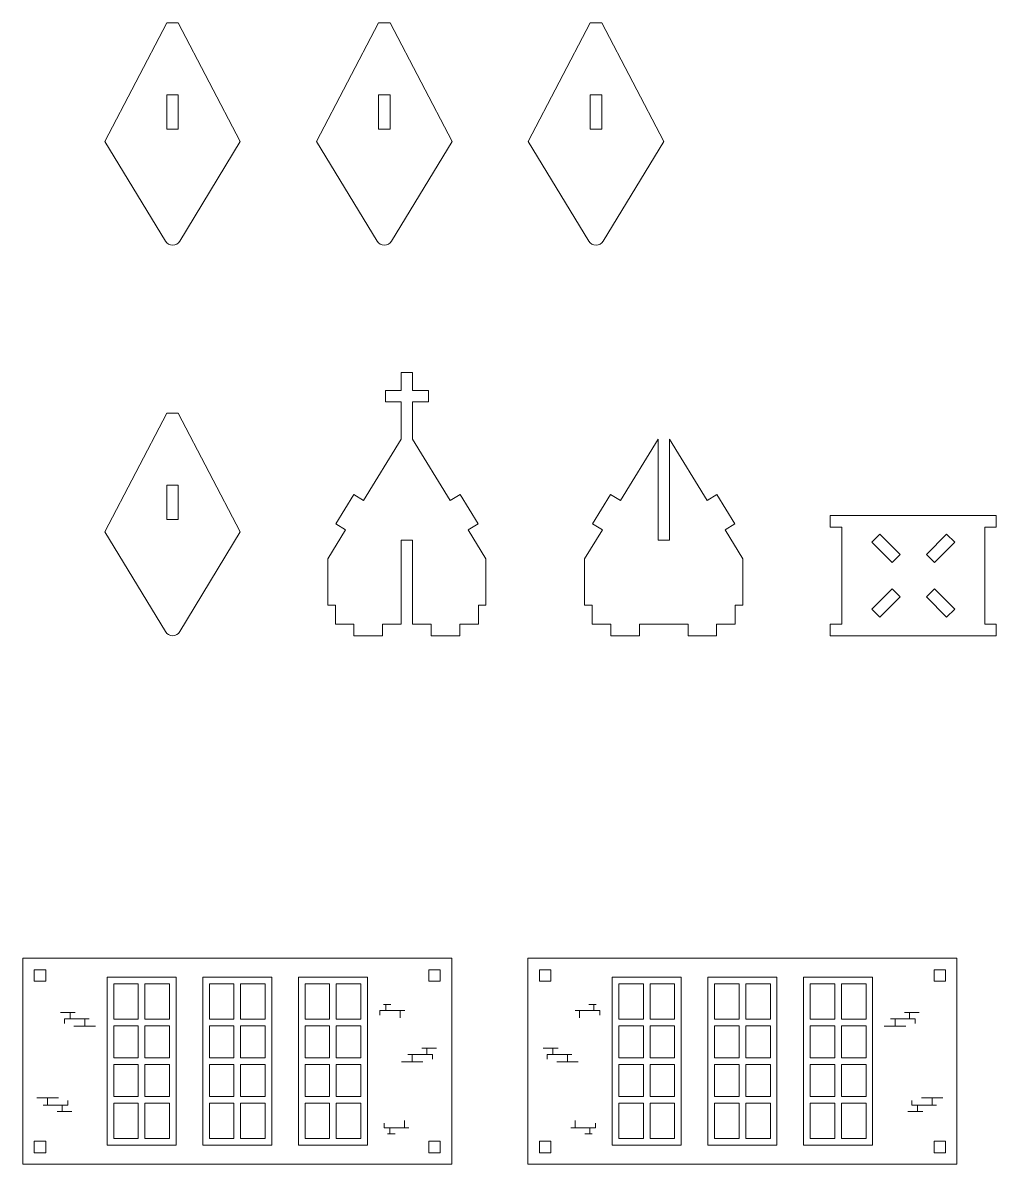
# Model space of a CAD drawing. Header units: millimetres. Extents: x -302 to 300, y -147 to 158.
# Drawn here: x 44.7 to 300, y -147.1 to 152.3 of the extents above; entities that cross this region are included whole.
import ezdxf

# ---------------------------------------------------------------- set-up
doc = ezdxf.new("R2010")
doc.units = ezdxf.units.MM
doc.header["$MEASUREMENT"] = 0
doc.layers.add('layer 1', color=7, linetype='Continuous')

msp = doc.modelspace()

# ---------------------------------------------------------------- linework, layer by layer
at = {"layer": 'layer 1', "color": 250, "lineweight": 9}
for points, knots in [([(83.9722, 93.9553), (83.1811, 93.9553), (82.5015, 94.338), (82.0912, 95.0144), (82.0912, 95.0144), (66.2046, 121.2063), (66.2046, 121.2063), (66.2046, 121.2063), (82.4722, 152.3078), (82.4722, 152.3078), (82.4722, 152.3078), (83.9722, 152.3078), (83.9722, 152.3078), (83.9722, 152.3078), (85.4722, 152.3078), (85.4722, 152.3078), (85.4722, 152.3078), (101.7398, 121.2063), (101.7398, 121.2063), (101.7398, 121.2063), (85.8532, 95.0144), (85.8532, 95.0144), (85.4429, 94.338), (84.7633, 93.9553), (83.9722, 93.9553)], [0, 0, 0, 0, 0.125, 0.125, 0.125, 0.25, 0.25, 0.25, 0.375, 0.375, 0.375, 0.5, 0.5, 0.5, 0.625, 0.625, 0.625, 0.75, 0.75, 0.75, 0.875, 0.875, 0.875, 1, 1, 1, 1]), ([(139.5074, 93.9553), (138.7163, 93.9553), (138.0367, 94.338), (137.6264, 95.0144), (137.6264, 95.0144), (121.7398, 121.2063), (121.7398, 121.2063), (121.7398, 121.2063), (138.0074, 152.3078), (138.0074, 152.3078), (138.0074, 152.3078), (139.5074, 152.3078), (139.5074, 152.3078), (139.5074, 152.3078), (141.0074, 152.3078), (141.0074, 152.3078), (141.0074, 152.3078), (157.275, 121.2063), (157.275, 121.2063), (157.275, 121.2063), (141.3884, 95.0144), (141.3884, 95.0144), (140.9781, 94.338), (140.2985, 93.9553), (139.5074, 93.9553)], [0, 0, 0, 0, 0.125, 0.125, 0.125, 0.25, 0.25, 0.25, 0.375, 0.375, 0.375, 0.5, 0.5, 0.5, 0.625, 0.625, 0.625, 0.75, 0.75, 0.75, 0.875, 0.875, 0.875, 1, 1, 1, 1]), ([(195.0426, 93.9553), (194.2515, 93.9553), (193.5719, 94.338), (193.1616, 95.0144), (193.1616, 95.0144), (177.275, 121.2063), (177.275, 121.2063), (177.275, 121.2063), (193.5426, 152.3078), (193.5426, 152.3078), (193.5426, 152.3078), (195.0426, 152.3078), (195.0426, 152.3078), (195.0426, 152.3078), (196.5426, 152.3078), (196.5426, 152.3078), (196.5426, 152.3078), (212.8102, 121.2063), (212.8102, 121.2063), (212.8102, 121.2063), (196.9236, 95.0144), (196.9236, 95.0144), (196.5133, 94.338), (195.8337, 93.9553), (195.0426, 93.9553)], [0, 0, 0, 0, 0.125, 0.125, 0.125, 0.25, 0.25, 0.25, 0.375, 0.375, 0.375, 0.5, 0.5, 0.5, 0.625, 0.625, 0.625, 0.75, 0.75, 0.75, 0.875, 0.875, 0.875, 1, 1, 1, 1]), ([(83.9722, 124.4158), (83.9722, 124.4158), (82.4723, 124.4158), (82.4723, 124.4158), (82.4723, 124.4158), (82.4722, 133.4158), (82.4722, 133.4158), (82.4722, 133.4158), (83.9722, 133.4158), (83.9722, 133.4158), (83.9722, 133.4158), (85.4722, 133.4158), (85.4722, 133.4158), (85.4722, 133.4158), (85.4721, 124.4158), (85.4721, 124.4158), (85.4721, 124.4158), (83.9722, 124.4158), (83.9722, 124.4158)], [0, 0, 0, 0, 0.16666667, 0.16666667, 0.16666667, 0.33333333, 0.33333333, 0.33333333, 0.5, 0.5, 0.5, 0.66666667, 0.66666667, 0.66666667, 0.83333333, 0.83333333, 0.83333333, 1, 1, 1, 1]), ([(139.5074, 124.4158), (139.5074, 124.4158), (138.0075, 124.4158), (138.0075, 124.4158), (138.0075, 124.4158), (138.0074, 133.4158), (138.0074, 133.4158), (138.0074, 133.4158), (139.5074, 133.4158), (139.5074, 133.4158), (139.5074, 133.4158), (141.0074, 133.4158), (141.0074, 133.4158), (141.0074, 133.4158), (141.0073, 124.4158), (141.0073, 124.4158), (141.0073, 124.4158), (139.5074, 124.4158), (139.5074, 124.4158)], [0, 0, 0, 0, 0.16666667, 0.16666667, 0.16666667, 0.33333333, 0.33333333, 0.33333333, 0.5, 0.5, 0.5, 0.66666667, 0.66666667, 0.66666667, 0.83333333, 0.83333333, 0.83333333, 1, 1, 1, 1]), ([(195.0426, 124.4158), (195.0426, 124.4158), (193.5427, 124.4158), (193.5427, 124.4158), (193.5427, 124.4158), (193.5426, 133.4158), (193.5426, 133.4158), (193.5426, 133.4158), (195.0426, 133.4158), (195.0426, 133.4158), (195.0426, 133.4158), (196.5426, 133.4158), (196.5426, 133.4158), (196.5426, 133.4158), (196.5425, 124.4158), (196.5425, 124.4158), (196.5425, 124.4158), (195.0426, 124.4158), (195.0426, 124.4158)], [0, 0, 0, 0, 0.16666667, 0.16666667, 0.16666667, 0.33333333, 0.33333333, 0.33333333, 0.5, 0.5, 0.5, 0.66666667, 0.66666667, 0.66666667, 0.83333333, 0.83333333, 0.83333333, 1, 1, 1, 1]), ([(124.6779, 11.7085), (124.6779, 11.7085), (124.6779, -0.4427), (124.6779, -0.4427), (124.6779, -0.4427), (126.6779, -0.4427), (126.6779, -0.4427), (126.6779, -0.4427), (126.6779, -5.4873), (126.6779, -5.4873), (126.6779, -5.4873), (131.5529, -5.4873), (131.5529, -5.4873), (131.5529, -5.4873), (131.5529, -8.4873), (131.5529, -8.4873), (131.5529, -8.4873), (139.0529, -8.4873), (139.0529, -8.4873), (139.0529, -8.4873), (139.0529, -5.4873), (139.0529, -5.4873), (139.0529, -5.4873), (143.9279, -5.4873), (143.9279, -5.4873), (143.9279, -5.4873), (143.9279, 16.5863), (143.9279, 16.5863), (143.9279, 16.5863), (145.4279, 16.5863), (145.4279, 16.5863), (145.4279, 16.5863), (146.9279, 16.5863), (146.9279, 16.5863), (146.9279, 16.5863), (146.9279, -5.4873), (146.9279, -5.4873), (146.9279, -5.4873), (151.8029, -5.4873), (151.8029, -5.4873), (151.8029, -5.4873), (151.8029, -8.4873), (151.8029, -8.4873), (151.8029, -8.4873), (159.3029, -8.4873), (159.3029, -8.4873), (159.3029, -8.4873), (159.3029, -5.4873), (159.3029, -5.4873), (159.3029, -5.4873), (164.1779, -5.4873), (164.1779, -5.4873), (164.1779, -5.4873), (164.1779, -0.4427), (164.1779, -0.4427), (164.1779, -0.4427), (166.1779, -0.4427), (166.1779, -0.4427), (166.1779, -0.4427), (166.1779, 11.7085), (166.1779, 11.7085), (166.1779, 11.7085), (161.5273, 19.2791), (161.5273, 19.2791), (161.5273, 19.2791), (164.0836, 20.8494), (164.0836, 20.8494), (164.0836, 20.8494), (159.3727, 28.518), (159.3727, 28.518), (159.3727, 28.518), (156.8165, 26.9477), (156.8165, 26.9477), (156.8165, 26.9477), (146.9279, 43.0451), (146.9279, 43.0451), (146.9279, 43.0451), (146.9279, 52.853), (146.9279, 52.853), (146.9279, 52.853), (151.053, 52.853), (151.053, 52.853), (151.053, 52.853), (151.053, 55.853), (151.053, 55.853), (151.053, 55.853), (146.9279, 55.853), (146.9279, 55.853), (146.9279, 55.853), (146.9279, 60.5601), (146.9279, 60.5601), (146.9279, 60.5601), (143.9279, 60.5601), (143.9279, 60.5601), (143.9279, 60.5601), (143.9279, 55.853), (143.9279, 55.853), (143.9279, 55.853), (139.8028, 55.853), (139.8028, 55.853), (139.8028, 55.853), (139.8028, 52.853), (139.8028, 52.853), (139.8028, 52.853), (143.9279, 52.853), (143.9279, 52.853), (143.9279, 52.853), (143.9279, 43.0451), (143.9279, 43.0451), (143.9279, 43.0451), (134.0393, 26.9477), (134.0393, 26.9477), (134.0393, 26.9477), (131.4831, 28.518), (131.4831, 28.518), (131.4831, 28.518), (126.7722, 20.8494), (126.7722, 20.8494), (126.7722, 20.8494), (129.3285, 19.2791), (129.3285, 19.2791), (129.3285, 19.2791), (124.6779, 11.7085), (124.6779, 11.7085)], [0, 0, 0, 0, 0.02439024, 0.02439024, 0.02439024, 0.04878049, 0.04878049, 0.04878049, 0.07317073, 0.07317073, 0.07317073, 0.09756098, 0.09756098, 0.09756098, 0.12195122, 0.12195122, 0.12195122, 0.14634146, 0.14634146, 0.14634146, 0.17073171, 0.17073171, 0.17073171, 0.19512195, 0.19512195, 0.19512195, 0.2195122, 0.2195122, 0.2195122, 0.24390244, 0.24390244, 0.24390244, 0.26829268, 0.26829268, 0.26829268, 0.29268293, 0.29268293, 0.29268293, 0.31707317, 0.31707317, 0.31707317, 0.34146341, 0.34146341, 0.34146341, 0.36585366, 0.36585366, 0.36585366, 0.3902439, 0.3902439, 0.3902439, 0.41463415, 0.41463415, 0.41463415, 0.43902439, 0.43902439, 0.43902439, 0.46341463, 0.46341463, 0.46341463, 0.48780488, 0.48780488, 0.48780488, 0.51219512, 0.51219512, 0.51219512, 0.53658537, 0.53658537, 0.53658537, 0.56097561, 0.56097561, 0.56097561, 0.58536585, 0.58536585, 0.58536585, 0.6097561, 0.6097561, 0.6097561, 0.63414634, 0.63414634, 0.63414634, 0.65853659, 0.65853659, 0.65853659, 0.68292683, 0.68292683, 0.68292683, 0.70731707, 0.70731707, 0.70731707, 0.73170732, 0.73170732, 0.73170732, 0.75609756, 0.75609756, 0.75609756, 0.7804878, 0.7804878, 0.7804878, 0.80487805, 0.80487805, 0.80487805, 0.82926829, 0.82926829, 0.82926829, 0.85365854, 0.85365854, 0.85365854, 0.87804878, 0.87804878, 0.87804878, 0.90243902, 0.90243902, 0.90243902, 0.92682927, 0.92682927, 0.92682927, 0.95121951, 0.95121951, 0.95121951, 0.97560976, 0.97560976, 0.97560976, 1, 1, 1, 1]), ([(83.9722, -8.4873), (83.1811, -8.4873), (82.5015, -8.1046), (82.0912, -7.4282), (82.0912, -7.4282), (66.2046, 18.7637), (66.2046, 18.7637), (66.2046, 18.7637), (82.4722, 49.8652), (82.4722, 49.8652), (82.4722, 49.8652), (83.9722, 49.8652), (83.9722, 49.8652), (83.9722, 49.8652), (85.4722, 49.8652), (85.4722, 49.8652), (85.4722, 49.8652), (101.7398, 18.7637), (101.7398, 18.7637), (101.7398, 18.7637), (85.8532, -7.4282), (85.8532, -7.4282), (85.4429, -8.1046), (84.7633, -8.4873), (83.9722, -8.4873)], [0, 0, 0, 0, 0.125, 0.125, 0.125, 0.25, 0.25, 0.25, 0.375, 0.375, 0.375, 0.5, 0.5, 0.5, 0.625, 0.625, 0.625, 0.75, 0.75, 0.75, 0.875, 0.875, 0.875, 1, 1, 1, 1]), ([(192.0541, -0.4427), (192.0541, -0.4427), (192.0541, 11.7085), (192.0541, 11.7085), (192.0541, 11.7085), (196.7047, 19.2791), (196.7047, 19.2791), (196.7047, 19.2791), (194.1484, 20.8494), (194.1484, 20.8494), (194.1484, 20.8494), (198.8593, 28.518), (198.8593, 28.518), (198.8593, 28.518), (201.4155, 26.9477), (201.4155, 26.9477), (201.4155, 26.9477), (211.3041, 43.0451), (211.3041, 43.0451), (211.3041, 43.0451), (211.3041, 16.5863), (211.3041, 16.5863), (211.3041, 16.5863), (214.3041, 16.5863), (214.3041, 16.5863), (214.3041, 16.5863), (214.3041, 43.0451), (214.3041, 43.0451), (214.3041, 43.0451), (224.1927, 26.9477), (224.1927, 26.9477), (224.1927, 26.9477), (226.7489, 28.518), (226.7489, 28.518), (226.7489, 28.518), (231.4598, 20.8494), (231.4598, 20.8494), (231.4598, 20.8494), (228.9035, 19.2791), (228.9035, 19.2791), (228.9035, 19.2791), (233.5541, 11.7085), (233.5541, 11.7085), (233.5541, 11.7085), (233.5541, -0.4427), (233.5541, -0.4427), (233.5541, -0.4427), (231.5541, -0.4427), (231.5541, -0.4427), (231.5541, -0.4427), (231.5541, -5.4873), (231.5541, -5.4873), (231.5541, -5.4873), (226.6791, -5.4873), (226.6791, -5.4873), (226.6791, -5.4873), (226.6791, -8.4873), (226.6791, -8.4873), (226.6791, -8.4873), (219.1791, -8.4873), (219.1791, -8.4873), (219.1791, -8.4873), (219.1791, -5.4873), (219.1791, -5.4873), (206.433, -5.4873), (219.1752, -5.4873), (206.4291, -5.4873), (206.4291, -5.4873), (206.4291, -8.4873), (206.4291, -8.4873), (206.4291, -8.4873), (198.9291, -8.4873), (198.9291, -8.4873), (198.9291, -8.4873), (198.9291, -5.4873), (198.9291, -5.4873), (198.9291, -5.4873), (194.0541, -5.4873), (194.0541, -5.4873), (194.0541, -5.4873), (194.0541, -0.4427), (194.0541, -0.4427), (194.0541, -0.4427), (192.0541, -0.4427), (192.0541, -0.4427)], [0, 0, 0, 0, 0.03571429, 0.03571429, 0.03571429, 0.07142857, 0.07142857, 0.07142857, 0.10714286, 0.10714286, 0.10714286, 0.14285714, 0.14285714, 0.14285714, 0.17857143, 0.17857143, 0.17857143, 0.21428571, 0.21428571, 0.21428571, 0.25, 0.25, 0.25, 0.28571429, 0.28571429, 0.28571429, 0.32142857, 0.32142857, 0.32142857, 0.35714286, 0.35714286, 0.35714286, 0.39285714, 0.39285714, 0.39285714, 0.42857143, 0.42857143, 0.42857143, 0.46428571, 0.46428571, 0.46428571, 0.5, 0.5, 0.5, 0.53571429, 0.53571429, 0.53571429, 0.57142857, 0.57142857, 0.57142857, 0.60714286, 0.60714286, 0.60714286, 0.64285714, 0.64285714, 0.64285714, 0.67857143, 0.67857143, 0.67857143, 0.71428571, 0.71428571, 0.71428571, 0.75, 0.75, 0.75, 0.78571429, 0.78571429, 0.78571429, 0.82142857, 0.82142857, 0.82142857, 0.85714286, 0.85714286, 0.85714286, 0.89285714, 0.89285714, 0.89285714, 0.92857143, 0.92857143, 0.92857143, 0.96428571, 0.96428571, 0.96428571, 1, 1, 1, 1]), ([(83.9722, 21.9732), (83.9722, 21.9732), (82.4723, 21.9732), (82.4723, 21.9732), (82.4723, 21.9732), (82.4722, 30.9732), (82.4722, 30.9732), (82.4722, 30.9732), (83.9722, 30.9732), (83.9722, 30.9732), (83.9722, 30.9732), (85.4722, 30.9732), (85.4722, 30.9732), (85.4722, 30.9732), (85.4721, 21.9732), (85.4721, 21.9732), (85.4721, 21.9732), (83.9722, 21.9732), (83.9722, 21.9732)], [0, 0, 0, 0, 0.16666667, 0.16666667, 0.16666667, 0.33333333, 0.33333333, 0.33333333, 0.5, 0.5, 0.5, 0.66666667, 0.66666667, 0.66666667, 0.83333333, 0.83333333, 0.83333333, 1, 1, 1, 1]), ([(299.9924, 23.0127), (299.9924, 23.0127), (256.4922, 23.0127), (256.4922, 23.0127), (256.4922, 23.0127), (256.4922, 20.0127), (256.4922, 20.0127), (256.4922, 20.0127), (259.4922, 20.0127), (259.4922, 20.0127), (259.4922, 20.0127), (259.4922, -5.4873), (259.4922, -5.4873), (259.4922, -5.4873), (256.4922, -5.4873), (256.4922, -5.4873), (256.4922, -5.4873), (256.4922, -8.4873), (256.4922, -8.4873), (256.4922, -8.4873), (299.9924, -8.4873), (299.9924, -8.4873), (299.9924, -8.4873), (299.9924, -5.4873), (299.9924, -5.4873), (299.9924, -5.4873), (296.9924, -5.4873), (296.9924, -5.4873), (296.9924, -5.4873), (296.9924, 20.0127), (296.9924, 20.0127), (296.9924, 20.0127), (299.9924, 20.0127), (299.9924, 20.0127), (299.9924, 20.0127), (299.9924, 23.0127), (299.9924, 23.0127)], [0, 0, 0, 0, 0.08333333, 0.08333333, 0.08333333, 0.16666667, 0.16666667, 0.16666667, 0.25, 0.25, 0.25, 0.33333333, 0.33333333, 0.33333333, 0.41666667, 0.41666667, 0.41666667, 0.5, 0.5, 0.5, 0.58333333, 0.58333333, 0.58333333, 0.66666667, 0.66666667, 0.66666667, 0.75, 0.75, 0.75, 0.83333333, 0.83333333, 0.83333333, 0.91666667, 0.91666667, 0.91666667, 1, 1, 1, 1]), ([(267.3705, 16.0133), (267.3705, 16.0133), (272.6738, 10.71), (272.6738, 10.71), (272.6738, 10.71), (274.7952, 12.8314), (274.7952, 12.8314), (274.7952, 12.8314), (269.4919, 18.1347), (269.4919, 18.1347), (269.4919, 18.1347), (267.3705, 16.0133), (267.3705, 16.0133)], [0, 0, 0, 0, 0.25, 0.25, 0.25, 0.5, 0.5, 0.5, 0.75, 0.75, 0.75, 1, 1, 1, 1]), ([(289.1141, 16.0133), (289.1141, 16.0133), (283.8108, 10.71), (283.8108, 10.71), (283.8108, 10.71), (281.6894, 12.8314), (281.6894, 12.8314), (281.6894, 12.8314), (286.9927, 18.1347), (286.9927, 18.1347), (286.9927, 18.1347), (289.1141, 16.0133), (289.1141, 16.0133)], [0, 0, 0, 0, 0.25, 0.25, 0.25, 0.5, 0.5, 0.5, 0.75, 0.75, 0.75, 1, 1, 1, 1]), ([(274.7952, 1.6944), (274.7952, 1.6944), (269.4919, -3.6089), (269.4919, -3.6089), (269.4919, -3.6089), (267.3705, -1.4875), (267.3705, -1.4875), (267.3705, -1.4875), (272.6738, 3.8158), (272.6738, 3.8158), (272.6738, 3.8158), (274.7952, 1.6944), (274.7952, 1.6944)], [0, 0, 0, 0, 0.25, 0.25, 0.25, 0.5, 0.5, 0.5, 0.75, 0.75, 0.75, 1, 1, 1, 1]), ([(281.6894, 1.6944), (281.6894, 1.6944), (286.9927, -3.6089), (286.9927, -3.6089), (286.9927, -3.6089), (289.1141, -1.4875), (289.1141, -1.4875), (289.1141, -1.4875), (283.8108, 3.8158), (283.8108, 3.8158), (283.8108, 3.8158), (281.6894, 1.6944), (281.6894, 1.6944)], [0, 0, 0, 0, 0.25, 0.25, 0.25, 0.5, 0.5, 0.5, 0.75, 0.75, 0.75, 1, 1, 1, 1]), ([(157.1914, -93.115), (157.1914, -93.115), (157.1914, -147.1398), (157.1914, -147.1398), (157.1914, -147.1398), (44.6914, -147.1398), (44.6914, -147.1398), (44.6914, -147.1398), (44.6914, -93.115), (44.6914, -93.115), (44.6914, -93.115), (157.1914, -93.115), (157.1914, -93.115)], [0, 0, 0, 0, 0.25, 0.25, 0.25, 0.5, 0.5, 0.5, 0.75, 0.75, 0.75, 1, 1, 1, 1]), ([(177.1914, -93.115), (177.1914, -93.115), (177.1914, -147.1398), (177.1914, -147.1398), (177.1914, -147.1398), (289.6914, -147.1398), (289.6914, -147.1398), (289.6914, -147.1398), (289.6914, -93.115), (289.6914, -93.115), (289.6914, -93.115), (177.1914, -93.115), (177.1914, -93.115)], [0, 0, 0, 0, 0.25, 0.25, 0.25, 0.5, 0.5, 0.5, 0.75, 0.75, 0.75, 1, 1, 1, 1]), ([(47.6914, -99.115), (47.6914, -99.115), (47.6914, -96.115), (47.6914, -96.115), (47.6914, -96.115), (50.6914, -96.115), (50.6914, -96.115), (50.6914, -96.115), (50.6914, -99.115), (50.6914, -99.115), (50.6914, -99.115), (47.6914, -99.115), (47.6914, -99.115)], [0, 0, 0, 0, 0.25, 0.25, 0.25, 0.5, 0.5, 0.5, 0.75, 0.75, 0.75, 1, 1, 1, 1]), ([(151.1914, -99.115), (151.1914, -99.115), (151.1914, -96.115), (151.1914, -96.115), (151.1914, -96.115), (154.1914, -96.115), (154.1914, -96.115), (154.1914, -96.115), (154.1914, -99.115), (154.1914, -99.115), (154.1914, -99.115), (151.1914, -99.115), (151.1914, -99.115)], [0, 0, 0, 0, 0.25, 0.25, 0.25, 0.5, 0.5, 0.5, 0.75, 0.75, 0.75, 1, 1, 1, 1]), ([(183.1914, -99.115), (183.1914, -99.115), (183.1914, -96.115), (183.1914, -96.115), (183.1914, -96.115), (180.1914, -96.115), (180.1914, -96.115), (180.1914, -96.115), (180.1914, -99.115), (180.1914, -99.115), (180.1914, -99.115), (183.1914, -99.115), (183.1914, -99.115)], [0, 0, 0, 0, 0.25, 0.25, 0.25, 0.5, 0.5, 0.5, 0.75, 0.75, 0.75, 1, 1, 1, 1]), ([(286.6914, -99.115), (286.6914, -99.115), (286.6914, -96.115), (286.6914, -96.115), (286.6914, -96.115), (283.6914, -96.115), (283.6914, -96.115), (283.6914, -96.115), (283.6914, -99.115), (283.6914, -99.115), (283.6914, -99.115), (286.6914, -99.115), (286.6914, -99.115)], [0, 0, 0, 0, 0.25, 0.25, 0.25, 0.5, 0.5, 0.5, 0.75, 0.75, 0.75, 1, 1, 1, 1]), ([(74.9735, -109.1039), (74.9735, -109.1039), (74.9735, -99.8285), (74.9735, -99.8285), (74.9735, -99.8285), (68.5233, -99.8285), (68.5233, -99.8285), (68.5233, -99.8285), (68.5233, -109.1039), (68.5233, -109.1039), (68.5233, -109.1039), (74.9735, -109.1039), (74.9735, -109.1039)], [0, 0, 0, 0, 0.25, 0.25, 0.25, 0.5, 0.5, 0.5, 0.75, 0.75, 0.75, 1, 1, 1, 1]), ([(83.1627, -99.8285), (83.1627, -99.8285), (76.7127, -99.8285), (76.7127, -99.8285), (76.7127, -99.8285), (76.7127, -109.1039), (76.7127, -109.1039), (76.7127, -109.1039), (83.1627, -109.1039), (83.1627, -109.1039), (83.1627, -109.1039), (83.1627, -99.8285), (83.1627, -99.8285)], [0, 0, 0, 0, 0.25, 0.25, 0.25, 0.5, 0.5, 0.5, 0.75, 0.75, 0.75, 1, 1, 1, 1]), ([(100.0718, -109.1039), (100.0718, -109.1039), (100.0718, -99.8285), (100.0718, -99.8285), (100.0718, -99.8285), (93.6216, -99.8285), (93.6216, -99.8285), (93.6216, -99.8285), (93.6216, -109.1039), (93.6216, -109.1039), (93.6216, -109.1039), (100.0718, -109.1039), (100.0718, -109.1039)], [0, 0, 0, 0, 0.25, 0.25, 0.25, 0.5, 0.5, 0.5, 0.75, 0.75, 0.75, 1, 1, 1, 1]), ([(108.261, -99.8285), (108.261, -99.8285), (101.811, -99.8285), (101.811, -99.8285), (101.811, -99.8285), (101.811, -109.1039), (101.811, -109.1039), (101.811, -109.1039), (108.261, -109.1039), (108.261, -109.1039), (108.261, -109.1039), (108.261, -99.8285), (108.261, -99.8285)], [0, 0, 0, 0, 0.25, 0.25, 0.25, 0.5, 0.5, 0.5, 0.75, 0.75, 0.75, 1, 1, 1, 1]), ([(125.1701, -109.1039), (125.1701, -109.1039), (125.1701, -99.8285), (125.1701, -99.8285), (125.1701, -99.8285), (118.7199, -99.8285), (118.7199, -99.8285), (118.7199, -99.8285), (118.7199, -109.1039), (118.7199, -109.1039), (118.7199, -109.1039), (125.1701, -109.1039), (125.1701, -109.1039)], [0, 0, 0, 0, 0.25, 0.25, 0.25, 0.5, 0.5, 0.5, 0.75, 0.75, 0.75, 1, 1, 1, 1]), ([(133.3593, -99.8285), (133.3593, -99.8285), (126.9093, -99.8285), (126.9093, -99.8285), (126.9093, -99.8285), (126.9093, -109.1039), (126.9093, -109.1039), (126.9093, -109.1039), (133.3593, -109.1039), (133.3593, -109.1039), (133.3593, -109.1039), (133.3593, -99.8285), (133.3593, -99.8285)], [0, 0, 0, 0, 0.25, 0.25, 0.25, 0.5, 0.5, 0.5, 0.75, 0.75, 0.75, 1, 1, 1, 1]), ([(201.0235, -99.8285), (201.0235, -99.8285), (207.4735, -99.8285), (207.4735, -99.8285), (207.4735, -99.8285), (207.4735, -109.1039), (207.4735, -109.1039), (207.4735, -109.1039), (201.0235, -109.1039), (201.0235, -109.1039), (201.0235, -109.1039), (201.0235, -99.8285), (201.0235, -99.8285)], [0, 0, 0, 0, 0.25, 0.25, 0.25, 0.5, 0.5, 0.5, 0.75, 0.75, 0.75, 1, 1, 1, 1]), ([(209.2127, -109.1039), (209.2127, -109.1039), (209.2127, -99.8285), (209.2127, -99.8285), (209.2127, -99.8285), (215.6629, -99.8285), (215.6629, -99.8285), (215.6629, -99.8285), (215.6629, -109.1039), (215.6629, -109.1039), (215.6629, -109.1039), (209.2127, -109.1039), (209.2127, -109.1039)], [0, 0, 0, 0, 0.25, 0.25, 0.25, 0.5, 0.5, 0.5, 0.75, 0.75, 0.75, 1, 1, 1, 1]), ([(226.1218, -99.8285), (226.1218, -99.8285), (232.5718, -99.8285), (232.5718, -99.8285), (232.5718, -99.8285), (232.5718, -109.1039), (232.5718, -109.1039), (232.5718, -109.1039), (226.1218, -109.1039), (226.1218, -109.1039), (226.1218, -109.1039), (226.1218, -99.8285), (226.1218, -99.8285)], [0, 0, 0, 0, 0.25, 0.25, 0.25, 0.5, 0.5, 0.5, 0.75, 0.75, 0.75, 1, 1, 1, 1]), ([(234.311, -109.1039), (234.311, -109.1039), (234.311, -99.8285), (234.311, -99.8285), (234.311, -99.8285), (240.7612, -99.8285), (240.7612, -99.8285), (240.7612, -99.8285), (240.7612, -109.1039), (240.7612, -109.1039), (240.7612, -109.1039), (234.311, -109.1039), (234.311, -109.1039)], [0, 0, 0, 0, 0.25, 0.25, 0.25, 0.5, 0.5, 0.5, 0.75, 0.75, 0.75, 1, 1, 1, 1]), ([(251.2201, -99.8285), (251.2201, -99.8285), (257.6701, -99.8285), (257.6701, -99.8285), (257.6701, -99.8285), (257.6701, -109.1039), (257.6701, -109.1039), (257.6701, -109.1039), (251.2201, -109.1039), (251.2201, -109.1039), (251.2201, -109.1039), (251.2201, -99.8285), (251.2201, -99.8285)], [0, 0, 0, 0, 0.25, 0.25, 0.25, 0.5, 0.5, 0.5, 0.75, 0.75, 0.75, 1, 1, 1, 1]), ([(259.4093, -109.1039), (259.4093, -109.1039), (259.4093, -99.8285), (259.4093, -99.8285), (259.4093, -99.8285), (265.8595, -99.8285), (265.8595, -99.8285), (265.8595, -99.8285), (265.8595, -109.1039), (265.8595, -109.1039), (265.8595, -109.1039), (259.4093, -109.1039), (259.4093, -109.1039)], [0, 0, 0, 0, 0.25, 0.25, 0.25, 0.5, 0.5, 0.5, 0.75, 0.75, 0.75, 1, 1, 1, 1]), ([(74.9735, -119.2484), (74.9735, -119.2484), (74.9735, -110.8431), (74.9735, -110.8431), (74.9735, -110.8431), (68.5233, -110.8431), (68.5233, -110.8431), (68.5233, -110.8431), (68.5233, -119.2484), (68.5233, -119.2484), (68.5233, -119.2484), (74.9735, -119.2484), (74.9735, -119.2484)], [0, 0, 0, 0, 0.25, 0.25, 0.25, 0.5, 0.5, 0.5, 0.75, 0.75, 0.75, 1, 1, 1, 1]), ([(76.7127, -110.8431), (76.7127, -110.8431), (76.7127, -119.2484), (76.7127, -119.2484), (76.7127, -119.2484), (83.1627, -119.2484), (83.1627, -119.2484), (83.1627, -119.2484), (83.1627, -110.8431), (83.1627, -110.8431), (83.1627, -110.8431), (76.7127, -110.8431), (76.7127, -110.8431)], [0, 0, 0, 0, 0.25, 0.25, 0.25, 0.5, 0.5, 0.5, 0.75, 0.75, 0.75, 1, 1, 1, 1]), ([(100.0718, -119.2484), (100.0718, -119.2484), (100.0718, -110.8431), (100.0718, -110.8431), (100.0718, -110.8431), (93.6216, -110.8431), (93.6216, -110.8431), (93.6216, -110.8431), (93.6216, -119.2484), (93.6216, -119.2484), (93.6216, -119.2484), (100.0718, -119.2484), (100.0718, -119.2484)], [0, 0, 0, 0, 0.25, 0.25, 0.25, 0.5, 0.5, 0.5, 0.75, 0.75, 0.75, 1, 1, 1, 1]), ([(101.811, -110.8431), (101.811, -110.8431), (101.811, -119.2484), (101.811, -119.2484), (101.811, -119.2484), (108.261, -119.2484), (108.261, -119.2484), (108.261, -119.2484), (108.261, -110.8431), (108.261, -110.8431), (108.261, -110.8431), (101.811, -110.8431), (101.811, -110.8431)], [0, 0, 0, 0, 0.25, 0.25, 0.25, 0.5, 0.5, 0.5, 0.75, 0.75, 0.75, 1, 1, 1, 1]), ([(125.1701, -119.2484), (125.1701, -119.2484), (125.1701, -110.8431), (125.1701, -110.8431), (125.1701, -110.8431), (118.7199, -110.8431), (118.7199, -110.8431), (118.7199, -110.8431), (118.7199, -119.2484), (118.7199, -119.2484), (118.7199, -119.2484), (125.1701, -119.2484), (125.1701, -119.2484)], [0, 0, 0, 0, 0.25, 0.25, 0.25, 0.5, 0.5, 0.5, 0.75, 0.75, 0.75, 1, 1, 1, 1]), ([(126.9093, -110.8431), (126.9093, -110.8431), (126.9093, -119.2484), (126.9093, -119.2484), (126.9093, -119.2484), (133.3593, -119.2484), (133.3593, -119.2484), (133.3593, -119.2484), (133.3593, -110.8431), (133.3593, -110.8431), (133.3593, -110.8431), (126.9093, -110.8431), (126.9093, -110.8431)], [0, 0, 0, 0, 0.25, 0.25, 0.25, 0.5, 0.5, 0.5, 0.75, 0.75, 0.75, 1, 1, 1, 1]), ([(207.4735, -110.8431), (207.4735, -110.8431), (207.4735, -119.2484), (207.4735, -119.2484), (207.4735, -119.2484), (201.0235, -119.2484), (201.0235, -119.2484), (201.0235, -119.2484), (201.0235, -110.8431), (201.0235, -110.8431), (201.0235, -110.8431), (207.4735, -110.8431), (207.4735, -110.8431)], [0, 0, 0, 0, 0.25, 0.25, 0.25, 0.5, 0.5, 0.5, 0.75, 0.75, 0.75, 1, 1, 1, 1]), ([(209.2127, -119.2484), (209.2127, -119.2484), (209.2127, -110.8431), (209.2127, -110.8431), (209.2127, -110.8431), (215.6629, -110.8431), (215.6629, -110.8431), (215.6629, -110.8431), (215.6629, -119.2484), (215.6629, -119.2484), (215.6629, -119.2484), (209.2127, -119.2484), (209.2127, -119.2484)], [0, 0, 0, 0, 0.25, 0.25, 0.25, 0.5, 0.5, 0.5, 0.75, 0.75, 0.75, 1, 1, 1, 1]), ([(232.5718, -110.8431), (232.5718, -110.8431), (232.5718, -119.2484), (232.5718, -119.2484), (232.5718, -119.2484), (226.1218, -119.2484), (226.1218, -119.2484), (226.1218, -119.2484), (226.1218, -110.8431), (226.1218, -110.8431), (226.1218, -110.8431), (232.5718, -110.8431), (232.5718, -110.8431)], [0, 0, 0, 0, 0.25, 0.25, 0.25, 0.5, 0.5, 0.5, 0.75, 0.75, 0.75, 1, 1, 1, 1]), ([(234.311, -119.2484), (234.311, -119.2484), (234.311, -110.8431), (234.311, -110.8431), (234.311, -110.8431), (240.7612, -110.8431), (240.7612, -110.8431), (240.7612, -110.8431), (240.7612, -119.2484), (240.7612, -119.2484), (240.7612, -119.2484), (234.311, -119.2484), (234.311, -119.2484)], [0, 0, 0, 0, 0.25, 0.25, 0.25, 0.5, 0.5, 0.5, 0.75, 0.75, 0.75, 1, 1, 1, 1]), ([(257.6701, -110.8431), (257.6701, -110.8431), (257.6701, -119.2484), (257.6701, -119.2484), (257.6701, -119.2484), (251.2201, -119.2484), (251.2201, -119.2484), (251.2201, -119.2484), (251.2201, -110.8431), (251.2201, -110.8431), (251.2201, -110.8431), (257.6701, -110.8431), (257.6701, -110.8431)], [0, 0, 0, 0, 0.25, 0.25, 0.25, 0.5, 0.5, 0.5, 0.75, 0.75, 0.75, 1, 1, 1, 1]), ([(259.4093, -119.2484), (259.4093, -119.2484), (259.4093, -110.8431), (259.4093, -110.8431), (259.4093, -110.8431), (265.8595, -110.8431), (265.8595, -110.8431), (265.8595, -110.8431), (265.8595, -119.2484), (265.8595, -119.2484), (265.8595, -119.2484), (259.4093, -119.2484), (259.4093, -119.2484)], [0, 0, 0, 0, 0.25, 0.25, 0.25, 0.5, 0.5, 0.5, 0.75, 0.75, 0.75, 1, 1, 1, 1]), ([(74.9735, -129.3931), (74.9735, -129.3931), (74.9735, -120.9876), (74.9735, -120.9876), (74.9735, -120.9876), (68.5233, -120.9876), (68.5233, -120.9876), (68.5233, -120.9876), (68.5233, -129.3931), (68.5233, -129.3931), (68.5233, -129.3931), (74.9735, -129.3931), (74.9735, -129.3931)], [0, 0, 0, 0, 0.25, 0.25, 0.25, 0.5, 0.5, 0.5, 0.75, 0.75, 0.75, 1, 1, 1, 1]), ([(76.7127, -120.9876), (76.7127, -120.9876), (76.7127, -129.3931), (76.7127, -129.3931), (76.7127, -129.3931), (83.1627, -129.3931), (83.1627, -129.3931), (83.1627, -129.3931), (83.1627, -120.9876), (83.1627, -120.9876), (83.1627, -120.9876), (76.7127, -120.9876), (76.7127, -120.9876)], [0, 0, 0, 0, 0.25, 0.25, 0.25, 0.5, 0.5, 0.5, 0.75, 0.75, 0.75, 1, 1, 1, 1]), ([(100.0718, -129.3931), (100.0718, -129.3931), (100.0718, -120.9876), (100.0718, -120.9876), (100.0718, -120.9876), (93.6216, -120.9876), (93.6216, -120.9876), (93.6216, -120.9876), (93.6216, -129.3931), (93.6216, -129.3931), (93.6216, -129.3931), (100.0718, -129.3931), (100.0718, -129.3931)], [0, 0, 0, 0, 0.25, 0.25, 0.25, 0.5, 0.5, 0.5, 0.75, 0.75, 0.75, 1, 1, 1, 1]), ([(101.811, -120.9876), (101.811, -120.9876), (101.811, -129.3931), (101.811, -129.3931), (101.811, -129.3931), (108.261, -129.3931), (108.261, -129.3931), (108.261, -129.3931), (108.261, -120.9876), (108.261, -120.9876), (108.261, -120.9876), (101.811, -120.9876), (101.811, -120.9876)], [0, 0, 0, 0, 0.25, 0.25, 0.25, 0.5, 0.5, 0.5, 0.75, 0.75, 0.75, 1, 1, 1, 1]), ([(125.1701, -129.3931), (125.1701, -129.3931), (125.1701, -120.9876), (125.1701, -120.9876), (125.1701, -120.9876), (118.7199, -120.9876), (118.7199, -120.9876), (118.7199, -120.9876), (118.7199, -129.3931), (118.7199, -129.3931), (118.7199, -129.3931), (125.1701, -129.3931), (125.1701, -129.3931)], [0, 0, 0, 0, 0.25, 0.25, 0.25, 0.5, 0.5, 0.5, 0.75, 0.75, 0.75, 1, 1, 1, 1]), ([(126.9093, -120.9876), (126.9093, -120.9876), (126.9093, -129.3931), (126.9093, -129.3931), (126.9093, -129.3931), (133.3593, -129.3931), (133.3593, -129.3931), (133.3593, -129.3931), (133.3593, -120.9876), (133.3593, -120.9876), (133.3593, -120.9876), (126.9093, -120.9876), (126.9093, -120.9876)], [0, 0, 0, 0, 0.25, 0.25, 0.25, 0.5, 0.5, 0.5, 0.75, 0.75, 0.75, 1, 1, 1, 1]), ([(207.4735, -120.9876), (207.4735, -120.9876), (207.4735, -129.3931), (207.4735, -129.3931), (207.4735, -129.3931), (201.0235, -129.3931), (201.0235, -129.3931), (201.0235, -129.3931), (201.0235, -120.9876), (201.0235, -120.9876), (201.0235, -120.9876), (207.4735, -120.9876), (207.4735, -120.9876)], [0, 0, 0, 0, 0.25, 0.25, 0.25, 0.5, 0.5, 0.5, 0.75, 0.75, 0.75, 1, 1, 1, 1]), ([(209.2127, -129.3931), (209.2127, -129.3931), (209.2127, -120.9876), (209.2127, -120.9876), (209.2127, -120.9876), (215.6629, -120.9876), (215.6629, -120.9876), (215.6629, -120.9876), (215.6629, -129.3931), (215.6629, -129.3931), (215.6629, -129.3931), (209.2127, -129.3931), (209.2127, -129.3931)], [0, 0, 0, 0, 0.25, 0.25, 0.25, 0.5, 0.5, 0.5, 0.75, 0.75, 0.75, 1, 1, 1, 1]), ([(232.5718, -120.9876), (232.5718, -120.9876), (232.5718, -129.3931), (232.5718, -129.3931), (232.5718, -129.3931), (226.1218, -129.3931), (226.1218, -129.3931), (226.1218, -129.3931), (226.1218, -120.9876), (226.1218, -120.9876), (226.1218, -120.9876), (232.5718, -120.9876), (232.5718, -120.9876)], [0, 0, 0, 0, 0.25, 0.25, 0.25, 0.5, 0.5, 0.5, 0.75, 0.75, 0.75, 1, 1, 1, 1]), ([(234.311, -129.3931), (234.311, -129.3931), (234.311, -120.9876), (234.311, -120.9876), (234.311, -120.9876), (240.7612, -120.9876), (240.7612, -120.9876), (240.7612, -120.9876), (240.7612, -129.3931), (240.7612, -129.3931), (240.7612, -129.3931), (234.311, -129.3931), (234.311, -129.3931)], [0, 0, 0, 0, 0.25, 0.25, 0.25, 0.5, 0.5, 0.5, 0.75, 0.75, 0.75, 1, 1, 1, 1]), ([(257.6701, -120.9876), (257.6701, -120.9876), (257.6701, -129.3931), (257.6701, -129.3931), (257.6701, -129.3931), (251.2201, -129.3931), (251.2201, -129.3931), (251.2201, -129.3931), (251.2201, -120.9876), (251.2201, -120.9876), (251.2201, -120.9876), (257.6701, -120.9876), (257.6701, -120.9876)], [0, 0, 0, 0, 0.25, 0.25, 0.25, 0.5, 0.5, 0.5, 0.75, 0.75, 0.75, 1, 1, 1, 1]), ([(259.4093, -129.3931), (259.4093, -129.3931), (259.4093, -120.9876), (259.4093, -120.9876), (259.4093, -120.9876), (265.8595, -120.9876), (265.8595, -120.9876), (265.8595, -120.9876), (265.8595, -129.3931), (265.8595, -129.3931), (265.8595, -129.3931), (259.4093, -129.3931), (259.4093, -129.3931)], [0, 0, 0, 0, 0.25, 0.25, 0.25, 0.5, 0.5, 0.5, 0.75, 0.75, 0.75, 1, 1, 1, 1]), ([(74.9735, -140.4076), (74.9735, -140.4076), (74.9735, -131.1323), (74.9735, -131.1323), (74.9735, -131.1323), (68.5233, -131.1323), (68.5233, -131.1323), (68.5233, -131.1323), (68.5233, -140.4076), (68.5233, -140.4076), (68.5233, -140.4076), (74.9735, -140.4076), (74.9735, -140.4076)], [0, 0, 0, 0, 0.25, 0.25, 0.25, 0.5, 0.5, 0.5, 0.75, 0.75, 0.75, 1, 1, 1, 1]), ([(83.1627, -131.1323), (83.1627, -131.1323), (76.7127, -131.1323), (76.7127, -131.1323), (76.7127, -131.1323), (76.7127, -140.4076), (76.7127, -140.4076), (76.7127, -140.4076), (83.1627, -140.4076), (83.1627, -140.4076), (83.1627, -140.4076), (83.1627, -131.1323), (83.1627, -131.1323)], [0, 0, 0, 0, 0.25, 0.25, 0.25, 0.5, 0.5, 0.5, 0.75, 0.75, 0.75, 1, 1, 1, 1]), ([(100.0718, -140.4076), (100.0718, -140.4076), (100.0718, -131.1323), (100.0718, -131.1323), (100.0718, -131.1323), (93.6216, -131.1323), (93.6216, -131.1323), (93.6216, -131.1323), (93.6216, -140.4076), (93.6216, -140.4076), (93.6216, -140.4076), (100.0718, -140.4076), (100.0718, -140.4076)], [0, 0, 0, 0, 0.25, 0.25, 0.25, 0.5, 0.5, 0.5, 0.75, 0.75, 0.75, 1, 1, 1, 1]), ([(108.261, -131.1323), (108.261, -131.1323), (101.811, -131.1323), (101.811, -131.1323), (101.811, -131.1323), (101.811, -140.4076), (101.811, -140.4076), (101.811, -140.4076), (108.261, -140.4076), (108.261, -140.4076), (108.261, -140.4076), (108.261, -131.1323), (108.261, -131.1323)], [0, 0, 0, 0, 0.25, 0.25, 0.25, 0.5, 0.5, 0.5, 0.75, 0.75, 0.75, 1, 1, 1, 1]), ([(125.1701, -140.4076), (125.1701, -140.4076), (125.1701, -131.1323), (125.1701, -131.1323), (125.1701, -131.1323), (118.7199, -131.1323), (118.7199, -131.1323), (118.7199, -131.1323), (118.7199, -140.4076), (118.7199, -140.4076), (118.7199, -140.4076), (125.1701, -140.4076), (125.1701, -140.4076)], [0, 0, 0, 0, 0.25, 0.25, 0.25, 0.5, 0.5, 0.5, 0.75, 0.75, 0.75, 1, 1, 1, 1]), ([(133.3593, -131.1323), (133.3593, -131.1323), (126.9093, -131.1323), (126.9093, -131.1323), (126.9093, -131.1323), (126.9093, -140.4076), (126.9093, -140.4076), (126.9093, -140.4076), (133.3593, -140.4076), (133.3593, -140.4076), (133.3593, -140.4076), (133.3593, -131.1323), (133.3593, -131.1323)], [0, 0, 0, 0, 0.25, 0.25, 0.25, 0.5, 0.5, 0.5, 0.75, 0.75, 0.75, 1, 1, 1, 1]), ([(201.0235, -131.1323), (201.0235, -131.1323), (207.4735, -131.1323), (207.4735, -131.1323), (207.4735, -131.1323), (207.4735, -140.4076), (207.4735, -140.4076), (207.4735, -140.4076), (201.0235, -140.4076), (201.0235, -140.4076), (201.0235, -140.4076), (201.0235, -131.1323), (201.0235, -131.1323)], [0, 0, 0, 0, 0.25, 0.25, 0.25, 0.5, 0.5, 0.5, 0.75, 0.75, 0.75, 1, 1, 1, 1]), ([(209.2127, -140.4076), (209.2127, -140.4076), (209.2127, -131.1323), (209.2127, -131.1323), (209.2127, -131.1323), (215.6629, -131.1323), (215.6629, -131.1323), (215.6629, -131.1323), (215.6629, -140.4076), (215.6629, -140.4076), (215.6629, -140.4076), (209.2127, -140.4076), (209.2127, -140.4076)], [0, 0, 0, 0, 0.25, 0.25, 0.25, 0.5, 0.5, 0.5, 0.75, 0.75, 0.75, 1, 1, 1, 1]), ([(226.1218, -131.1323), (226.1218, -131.1323), (232.5718, -131.1323), (232.5718, -131.1323), (232.5718, -131.1323), (232.5718, -140.4076), (232.5718, -140.4076), (232.5718, -140.4076), (226.1218, -140.4076), (226.1218, -140.4076), (226.1218, -140.4076), (226.1218, -131.1323), (226.1218, -131.1323)], [0, 0, 0, 0, 0.25, 0.25, 0.25, 0.5, 0.5, 0.5, 0.75, 0.75, 0.75, 1, 1, 1, 1]), ([(234.311, -140.4076), (234.311, -140.4076), (234.311, -131.1323), (234.311, -131.1323), (234.311, -131.1323), (240.7612, -131.1323), (240.7612, -131.1323), (240.7612, -131.1323), (240.7612, -140.4076), (240.7612, -140.4076), (240.7612, -140.4076), (234.311, -140.4076), (234.311, -140.4076)], [0, 0, 0, 0, 0.25, 0.25, 0.25, 0.5, 0.5, 0.5, 0.75, 0.75, 0.75, 1, 1, 1, 1]), ([(251.2201, -131.1323), (251.2201, -131.1323), (257.6701, -131.1323), (257.6701, -131.1323), (257.6701, -131.1323), (257.6701, -140.4076), (257.6701, -140.4076), (257.6701, -140.4076), (251.2201, -140.4076), (251.2201, -140.4076), (251.2201, -140.4076), (251.2201, -131.1323), (251.2201, -131.1323)], [0, 0, 0, 0, 0.25, 0.25, 0.25, 0.5, 0.5, 0.5, 0.75, 0.75, 0.75, 1, 1, 1, 1]), ([(259.4093, -140.4076), (259.4093, -140.4076), (259.4093, -131.1323), (259.4093, -131.1323), (259.4093, -131.1323), (265.8595, -131.1323), (265.8595, -131.1323), (265.8595, -131.1323), (265.8595, -140.4076), (265.8595, -140.4076), (265.8595, -140.4076), (259.4093, -140.4076), (259.4093, -140.4076)], [0, 0, 0, 0, 0.25, 0.25, 0.25, 0.5, 0.5, 0.5, 0.75, 0.75, 0.75, 1, 1, 1, 1]), ([(47.6914, -144.1398), (47.6914, -144.1398), (47.6914, -141.1398), (47.6914, -141.1398), (47.6914, -141.1398), (50.6914, -141.1398), (50.6914, -141.1398), (50.6914, -141.1398), (50.6914, -144.1398), (50.6914, -144.1398), (50.6914, -144.1398), (47.6914, -144.1398), (47.6914, -144.1398)], [0, 0, 0, 0, 0.25, 0.25, 0.25, 0.5, 0.5, 0.5, 0.75, 0.75, 0.75, 1, 1, 1, 1]), ([(151.1914, -144.1398), (151.1914, -144.1398), (151.1914, -141.1398), (151.1914, -141.1398), (151.1914, -141.1398), (154.1914, -141.1398), (154.1914, -141.1398), (154.1914, -141.1398), (154.1914, -144.1398), (154.1914, -144.1398), (154.1914, -144.1398), (151.1914, -144.1398), (151.1914, -144.1398)], [0, 0, 0, 0, 0.25, 0.25, 0.25, 0.5, 0.5, 0.5, 0.75, 0.75, 0.75, 1, 1, 1, 1]), ([(183.1914, -144.1398), (183.1914, -144.1398), (183.1914, -141.1398), (183.1914, -141.1398), (183.1914, -141.1398), (180.1914, -141.1398), (180.1914, -141.1398), (180.1914, -141.1398), (180.1914, -144.1398), (180.1914, -144.1398), (180.1914, -144.1398), (183.1914, -144.1398), (183.1914, -144.1398)], [0, 0, 0, 0, 0.25, 0.25, 0.25, 0.5, 0.5, 0.5, 0.75, 0.75, 0.75, 1, 1, 1, 1]), ([(286.6914, -144.1398), (286.6914, -144.1398), (286.6914, -141.1398), (286.6914, -141.1398), (286.6914, -141.1398), (283.6914, -141.1398), (283.6914, -141.1398), (283.6914, -141.1398), (283.6914, -144.1398), (283.6914, -144.1398), (283.6914, -144.1398), (286.6914, -144.1398), (286.6914, -144.1398)], [0, 0, 0, 0, 0.25, 0.25, 0.25, 0.5, 0.5, 0.5, 0.75, 0.75, 0.75, 1, 1, 1, 1])]:
    msp.add_open_spline(points, degree=3, knots=knots, dxfattribs=at)
at = {"layer": 'layer 1', "color": 20, "lineweight": 9}
for points, knots in [([(66.7843, -142.1467), (66.7843, -142.1467), (66.7843, -98.0897), (66.7843, -98.0897), (66.7843, -98.0897), (84.9018, -98.0897), (84.9018, -98.0897), (84.9018, -98.0897), (84.9018, -142.1467), (84.9018, -142.1467), (84.9018, -142.1467), (66.7843, -142.1467), (66.7843, -142.1467)], [0, 0, 0, 0, 0.25, 0.25, 0.25, 0.5, 0.5, 0.5, 0.75, 0.75, 0.75, 1, 1, 1, 1]), ([(91.8826, -142.1467), (91.8826, -142.1467), (91.8826, -98.0897), (91.8826, -98.0897), (91.8826, -98.0897), (110.0001, -98.0897), (110.0001, -98.0897), (110.0001, -98.0897), (110.0001, -142.1467), (110.0001, -142.1467), (110.0001, -142.1467), (91.8826, -142.1467), (91.8826, -142.1467)], [0, 0, 0, 0, 0.25, 0.25, 0.25, 0.5, 0.5, 0.5, 0.75, 0.75, 0.75, 1, 1, 1, 1]), ([(116.9809, -142.1467), (116.9809, -142.1467), (116.9809, -98.0897), (116.9809, -98.0897), (116.9809, -98.0897), (135.0984, -98.0897), (135.0984, -98.0897), (135.0984, -98.0897), (135.0984, -142.1467), (135.0984, -142.1467), (135.0984, -142.1467), (116.9809, -142.1467), (116.9809, -142.1467)], [0, 0, 0, 0, 0.25, 0.25, 0.25, 0.5, 0.5, 0.5, 0.75, 0.75, 0.75, 1, 1, 1, 1]), ([(217.4019, -142.1467), (217.4019, -142.1467), (217.4019, -98.0897), (217.4019, -98.0897), (217.4019, -98.0897), (199.2844, -98.0897), (199.2844, -98.0897), (199.2844, -98.0897), (199.2844, -142.1467), (199.2844, -142.1467), (199.2844, -142.1467), (217.4019, -142.1467), (217.4019, -142.1467)], [0, 0, 0, 0, 0.25, 0.25, 0.25, 0.5, 0.5, 0.5, 0.75, 0.75, 0.75, 1, 1, 1, 1]), ([(242.5002, -142.1467), (242.5002, -142.1467), (242.5002, -98.0897), (242.5002, -98.0897), (242.5002, -98.0897), (224.3827, -98.0897), (224.3827, -98.0897), (224.3827, -98.0897), (224.3827, -142.1467), (224.3827, -142.1467), (224.3827, -142.1467), (242.5002, -142.1467), (242.5002, -142.1467)], [0, 0, 0, 0, 0.25, 0.25, 0.25, 0.5, 0.5, 0.5, 0.75, 0.75, 0.75, 1, 1, 1, 1]), ([(267.5985, -142.1467), (267.5985, -142.1467), (267.5985, -98.0897), (267.5985, -98.0897), (267.5985, -98.0897), (249.481, -98.0897), (249.481, -98.0897), (249.481, -98.0897), (249.481, -142.1467), (249.481, -142.1467), (249.481, -142.1467), (267.5985, -142.1467), (267.5985, -142.1467)], [0, 0, 0, 0, 0.25, 0.25, 0.25, 0.5, 0.5, 0.5, 0.75, 0.75, 0.75, 1, 1, 1, 1]), ([(144.8568, -106.8368), (144.8568, -106.8368), (138.3621, -106.8368), (138.3621, -106.8368), (138.3621, -106.8368), (138.3621, -108.0519), (138.3621, -108.0519)], [0, 0, 0, 0, 0.5, 0.5, 0.5, 1, 1, 1, 1]), ([(189.526, -106.8368), (189.526, -106.8368), (196.0207, -106.8368), (196.0207, -106.8368), (196.0207, -106.8368), (196.0207, -108.0519), (196.0207, -108.0519)], [0, 0, 0, 0, 0.5, 0.5, 0.5, 1, 1, 1, 1]), ([(62.0949, -109.0133), (62.0949, -109.0133), (55.6002, -109.0133), (55.6002, -109.0133), (55.6002, -109.0133), (55.6002, -110.2284), (55.6002, -110.2284)], [0, 0, 0, 0, 0.5, 0.5, 0.5, 1, 1, 1, 1]), ([(272.2879, -109.0133), (272.2879, -109.0133), (278.7826, -109.0133), (278.7826, -109.0133), (278.7826, -109.0133), (278.7826, -110.2284), (278.7826, -110.2284)], [0, 0, 0, 0, 0.5, 0.5, 0.5, 1, 1, 1, 1]), ([(145.6646, -118.3735), (145.6646, -118.3735), (152.1593, -118.3735), (152.1593, -118.3735), (152.1593, -118.3735), (152.1593, -119.5886), (152.1593, -119.5886)], [0, 0, 0, 0, 0.5, 0.5, 0.5, 1, 1, 1, 1]), ([(188.7182, -118.3735), (188.7182, -118.3735), (182.2235, -118.3735), (182.2235, -118.3735), (182.2235, -118.3735), (182.2235, -119.5886), (182.2235, -119.5886)], [0, 0, 0, 0, 0.5, 0.5, 0.5, 1, 1, 1, 1]), ([(50.0158, -131.6629), (50.0158, -131.6629), (56.5105, -131.6629), (56.5105, -131.6629), (56.5105, -131.6629), (56.5105, -130.4478), (56.5105, -130.4478)], [0, 0, 0, 0, 0.5, 0.5, 0.5, 1, 1, 1, 1]), ([(284.367, -131.6629), (284.367, -131.6629), (277.8723, -131.6629), (277.8723, -131.6629), (277.8723, -131.6629), (277.8723, -130.4478), (277.8723, -130.4478)], [0, 0, 0, 0, 0.5, 0.5, 0.5, 1, 1, 1, 1]), ([(145.9681, -137.5823), (145.9681, -137.5823), (139.4734, -137.5823), (139.4734, -137.5823), (139.4734, -137.5823), (139.4734, -136.3672), (139.4734, -136.3672)], [0, 0, 0, 0, 0.5, 0.5, 0.5, 1, 1, 1, 1]), ([(188.4147, -137.5823), (188.4147, -137.5823), (194.9094, -137.5823), (194.9094, -137.5823), (194.9094, -137.5823), (194.9094, -136.3672), (194.9094, -136.3672)], [0, 0, 0, 0, 0.5, 0.5, 0.5, 1, 1, 1, 1])]:
    msp.add_open_spline(points, degree=3, knots=knots, dxfattribs=at)
for points in [[(58.4488, -107.3802), (58.4488, -107.3802), (54.575, -107.3802), (54.575, -107.3802)], [(57.1195, -107.3802), (57.1195, -107.3802), (57.1195, -108.8993), (57.1195, -108.8993)], [(141.2107, -105.2037), (141.2107, -105.2037), (139.2737, -105.2037), (139.2737, -105.2037)], [(139.8815, -105.2037), (139.8815, -105.2037), (139.8815, -106.7227), (139.8815, -106.7227)], [(143.6794, -106.8368), (143.6794, -106.8368), (143.6794, -108.7356), (143.6794, -108.7356)], [(190.7034, -106.8368), (190.7034, -106.8368), (190.7034, -108.7356), (190.7034, -108.7356)], [(193.1721, -105.2037), (193.1721, -105.2037), (195.1091, -105.2037), (195.1091, -105.2037)], [(194.5013, -105.2037), (194.5013, -105.2037), (194.5013, -106.7227), (194.5013, -106.7227)], [(275.934, -107.3802), (275.934, -107.3802), (279.8078, -107.3802), (279.8078, -107.3802)], [(277.2633, -107.3802), (277.2633, -107.3802), (277.2633, -108.8993), (277.2633, -108.8993)], [(60.9175, -109.0133), (60.9175, -109.0133), (60.9175, -110.9123), (60.9175, -110.9123)], [(273.4653, -109.0133), (273.4653, -109.0133), (273.4653, -110.9123), (273.4653, -110.9123)], [(63.7659, -110.9123), (63.7659, -110.9123), (58.1069, -110.9123), (58.1069, -110.9123)], [(270.6169, -110.9123), (270.6169, -110.9123), (276.2759, -110.9123), (276.2759, -110.9123)], [(149.3107, -116.7403), (149.3107, -116.7403), (153.1845, -116.7403), (153.1845, -116.7403)], [(150.6398, -116.7403), (150.6398, -116.7403), (150.6398, -118.2593), (150.6398, -118.2593)], [(185.0721, -116.7403), (185.0721, -116.7403), (181.1983, -116.7403), (181.1983, -116.7403)], [(183.743, -116.7403), (183.743, -116.7403), (183.743, -118.2593), (183.743, -118.2593)], [(146.8418, -118.3735), (146.8418, -118.3735), (146.8418, -120.2723), (146.8418, -120.2723)], [(187.541, -118.3735), (187.541, -118.3735), (187.541, -120.2723), (187.541, -120.2723)], [(143.9934, -120.2723), (143.9934, -120.2723), (149.6524, -120.2723), (149.6524, -120.2723)], [(190.3894, -120.2723), (190.3894, -120.2723), (184.7304, -120.2723), (184.7304, -120.2723)], [(48.3446, -129.7641), (48.3446, -129.7641), (54.0036, -129.7641), (54.0036, -129.7641)], [(51.1931, -131.6629), (51.1931, -131.6629), (51.1931, -129.7641), (51.1931, -129.7641)], [(286.0382, -129.7641), (286.0382, -129.7641), (280.3792, -129.7641), (280.3792, -129.7641)], [(283.1897, -131.6629), (283.1897, -131.6629), (283.1897, -129.7641), (283.1897, -129.7641)], [(53.6619, -133.296), (53.6619, -133.296), (57.5357, -133.296), (57.5357, -133.296)], [(54.991, -133.296), (54.991, -133.296), (54.991, -131.7771), (54.991, -131.7771)], [(280.7209, -133.296), (280.7209, -133.296), (276.8471, -133.296), (276.8471, -133.296)], [(279.3918, -133.296), (279.3918, -133.296), (279.3918, -131.7771), (279.3918, -131.7771)], [(140.9927, -139.2154), (140.9927, -139.2154), (140.9927, -137.6964), (140.9927, -137.6964)], [(144.7907, -137.5823), (144.7907, -137.5823), (144.7907, -135.6835), (144.7907, -135.6835)], [(189.5921, -137.5823), (189.5921, -137.5823), (189.5921, -135.6835), (189.5921, -135.6835)], [(193.3901, -139.2154), (193.3901, -139.2154), (193.3901, -137.6964), (193.3901, -137.6964)], [(142.322, -139.2154), (142.322, -139.2154), (140.385, -139.2154), (140.385, -139.2154)], [(192.0608, -139.2154), (192.0608, -139.2154), (193.9978, -139.2154), (193.9978, -139.2154)]]:
    msp.add_open_spline(points, degree=3, dxfattribs=at)

doc.saveas('drawing.dxf')
